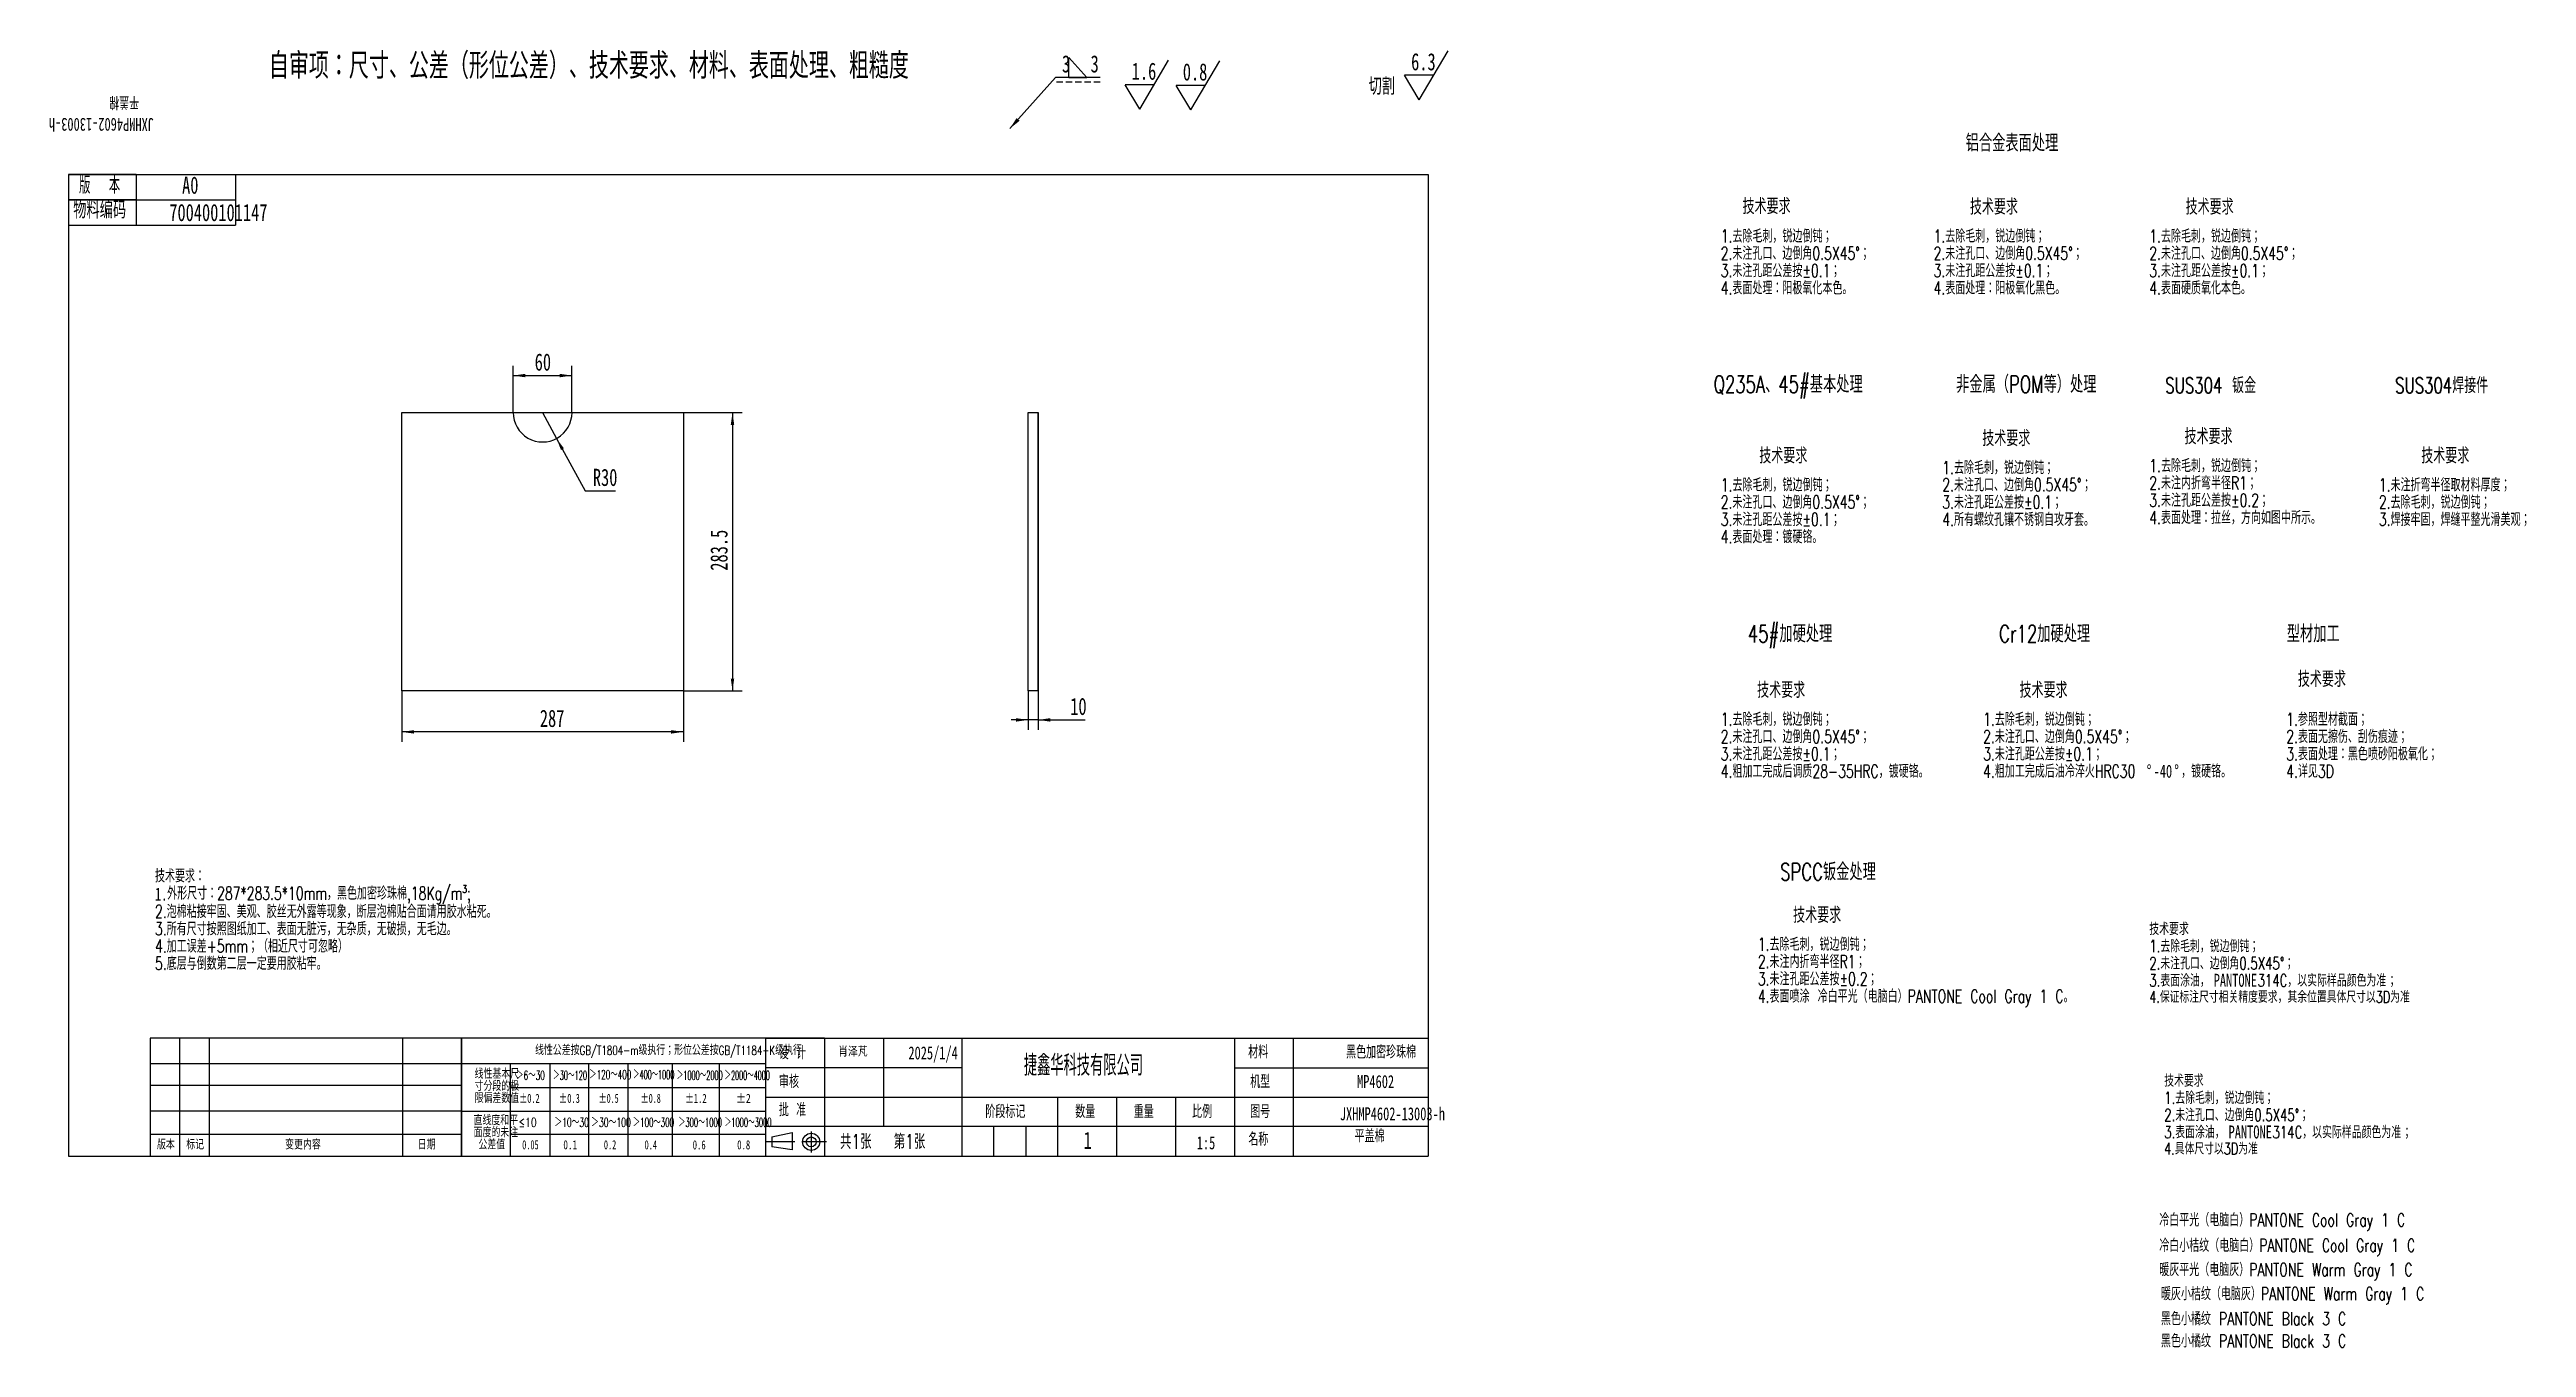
# Model space of a CAD drawing. Extents: x 10 to 515, y -34 to 231.
import ezdxf

# ---------------------------------------------------------------- set-up
doc = ezdxf.new("R2010")
doc.units = 0
doc.linetypes.add('SLD-DASHED', pattern=[1.905, 1.27, -0.635])
doc.linetypes.add('SLD-SOLID', pattern=[0])
doc.layers.get('0').update_dxf_attribs({"linetype": 'CONTINUOUS'})
doc.layers.add('FORMAT', color=7, linetype='SLD-SOLID')
doc.layers.add('轮廓实线层', color=7, linetype='SLD-SOLID')
doc.styles.add('SLDTEXTSTYLE0', font='TXT', dxfattribs={"width": 0.7, "bigfont": 'bigfont'})
doc.styles.add('SLDTEXTSTYLE1', font='TXT', dxfattribs={"width": 0.7})
doc.styles.add('SLDTEXTSTYLE10', font='TXT', dxfattribs={"width": 0.569954, "bigfont": 'bigfont'})
doc.styles.add('SLDTEXTSTYLE11', font='TXT', dxfattribs={"width": 0.542825, "bigfont": 'bigfont'})
doc.styles.add('SLDTEXTSTYLE12', font='TXT', dxfattribs={"width": 0.607411, "bigfont": 'bigfont'})
doc.styles.add('SLDTEXTSTYLE13', font='TXT', dxfattribs={"width": 0.494457, "bigfont": 'bigfont'})
doc.styles.add('SLDTEXTSTYLE14', font='TXT', dxfattribs={"width": 0.523419, "bigfont": 'bigfont'})
doc.styles.add('SLDTEXTSTYLE15', font='TXT', dxfattribs={"width": 0.677411})
doc.styles.add('SLDTEXTSTYLE16', font='TXT', dxfattribs={"width": 0.616681})
doc.styles.add('SLDTEXTSTYLE17', font='TXT', dxfattribs={"width": 0.592279})
doc.styles.add('SLDTEXTSTYLE18', font='TXT', dxfattribs={"width": 0.633851})
doc.styles.add('SLDTEXTSTYLE19', font='TXT', dxfattribs={"width": 0.751649})
doc.styles.add('SLDTEXTSTYLE2', font='TXT', dxfattribs={"width": 0.579353, "bigfont": 'bigfont'})
doc.styles.add('SLDTEXTSTYLE20', font='TXT', dxfattribs={"width": 0.672854})
doc.styles.add('SLDTEXTSTYLE21', font='TXT', dxfattribs={"width": 0.604873})
doc.styles.add('SLDTEXTSTYLE22', font='TXT', dxfattribs={"width": 0.692137})
doc.styles.add('SLDTEXTSTYLE23', font='TXT', dxfattribs={"width": 0.516181, "bigfont": 'bigfont'})
doc.styles.add('SLDTEXTSTYLE24', font='TXT', dxfattribs={"width": 0.786906})
doc.styles.add('SLDTEXTSTYLE25', font='TXT', dxfattribs={"width": 0.513075, "bigfont": 'bigfont'})
doc.styles.add('SLDTEXTSTYLE26', font='TXT', dxfattribs={"width": 0.6, "bigfont": 'bigfont'})
doc.styles.add('SLDTEXTSTYLE3', font='TXT', dxfattribs={"width": 0.633333, "bigfont": 'bigfont'})
doc.styles.add('SLDTEXTSTYLE4', font='TXT', dxfattribs={"width": 0.589499, "bigfont": 'bigfont'})
doc.styles.add('SLDTEXTSTYLE5', font='TXT', dxfattribs={"width": 0.526455, "bigfont": 'bigfont'})
doc.styles.add('SLDTEXTSTYLE6', font='TXT', dxfattribs={"width": 0.583287, "bigfont": 'bigfont'})
doc.styles.add('SLDTEXTSTYLE7', font='TXT', dxfattribs={"width": 0.632085})
doc.styles.add('SLDTEXTSTYLE8', font='TXT', dxfattribs={"width": 0.735068, "bigfont": 'bigfont'})
doc.styles.add('SLDTEXTSTYLE9', font='TXT', dxfattribs={"width": 0.615255, "bigfont": 'bigfont'})
doc.dimstyles.new('SLDDIMSTYLE0', dxfattribs={"dimtxt": 0.18, "dimasz": 2.5, "dimexe": 0, "dimexo": 0.0625, "dimgap": 0, "dimtad": 0, "dimtih": 1, "dimtoh": 1, "dimdec": 0, "dimrnd": 1e-09, "dimzin": 0, "dimtxsty": 'STANDARD', "dimsah": 1, "dimcen": 0.09, "dimazin": 3, "dimtfac": 2.5, "dimtdec": 0, "dimtofl": 0, "dimtmove": 0, "dimatfit": 3, "dimtolj": 1, "dimtzin": 0})
doc.dimstyles.new('SLDDIMSTYLE1', dxfattribs={"dimtxt": 3.5, "dimasz": 2.5, "dimexe": 0, "dimexo": 0.0625, "dimgap": 0.875, "dimtad": 2, "dimlfac": 5, "dimrnd": 1e-09, "dimzin": 12, "dimtxsty": 'SLDTEXTSTYLE1', "dimsah": 1, "dimcen": 0.09, "dimazin": 3, "dimtfac": 1, "dimtmove": 0, "dimatfit": 3, "dimtolj": 1, "dimtzin": 12})
doc.dimstyles.new('SLDDIMSTYLE2', dxfattribs={"dimtxt": 3.5, "dimasz": 2.5, "dimexe": 0, "dimexo": 0.0625, "dimgap": 0.875, "dimtad": 2, "dimlfac": 5, "dimrnd": 1e-09, "dimzin": 12, "dimtxsty": 'SLDTEXTSTYLE1', "dimsah": 1, "dimcen": 0.09, "dimazin": 3, "dimtfac": 1, "dimtofl": 0, "dimtmove": 0, "dimatfit": 3, "dimtolj": 1, "dimtzin": 12})
doc.dimstyles.new('SLDDIMSTYLE3', dxfattribs={"dimtxt": 3.5, "dimasz": 2.5, "dimexe": 0, "dimexo": 0.0625, "dimgap": 0.875, "dimtad": 0, "dimtih": 1, "dimtoh": 1, "dimlfac": 5, "dimrnd": 1e-09, "dimzin": 12, "dimtxsty": 'SLDTEXTSTYLE1', "dimsah": 1, "dimcen": 0, "dimazin": 3, "dimtfac": 1, "dimtofl": 0, "dimtmove": 0, "dimatfit": 3, "dimtolj": 1, "dimtzin": 12})

# ---------------------------------------------------------------- blocks, each defined once
blk = doc.blocks.new('SW_NOTE_0')
at = {"layer": 'FORMAT', "color": 0, "attachment_point": 1}
for s, insert, char_height, style in [('技术要求', (0, 3.22), 2.5, 'SLDTEXTSTYLE0'), ('2.未注孔口、边倒角0.5X45°；', (0, -3.78), 2.5, 'SLDTEXTSTYLE0'), ('1.去除毛刺，锐边倒钝；', (0, -0.28), 2.5, 'SLDTEXTSTYLE0'), ('3.表面涂油，', (0, -7.28), 2.5, 'SLDTEXTSTYLE0'), ('PANTONE', (13.12, -7.17), 2.646, 'SLDTEXTSTYLE1'), ('314C，以实际样品颜色为准', (22.06, -7.28), 2.5, 'SLDTEXTSTYLE0'), ('；', (48.46, -7.44), 2.38, 'SLDTEXTSTYLE0'), ('4.保证标注尺寸相关精度要求，其余位置具体尺寸以3D为准', (0, -10.69), 2.3813, 'SLDTEXTSTYLE0')]:
    blk.add_mtext(s, dxfattribs=dict(at, insert=insert, char_height=char_height, style=style))
blk = doc.blocks.new('SW_NOTE_0_1')
at = {"layer": 'FORMAT', "color": 0, "attachment_point": 1}
for s, insert, char_height, style in [('技术要求', (0, 3.22), 2.5, 'SLDTEXTSTYLE0'), ('2.未注孔口、边倒角0.5X45°；', (0, -3.78), 2.5, 'SLDTEXTSTYLE0'), ('1.去除毛刺，锐边倒钝；', (0, -0.28), 2.5, 'SLDTEXTSTYLE0'), ('3.表面涂油，', (0, -7.28), 2.5, 'SLDTEXTSTYLE0'), ('PANTONE', (13.12, -7.17), 2.646, 'SLDTEXTSTYLE1'), ('314C，以实际样品颜色为准', (22.06, -7.28), 2.5, 'SLDTEXTSTYLE0'), ('；', (48.46, -7.44), 2.38, 'SLDTEXTSTYLE0'), ('4.具体尺寸以3D为准', (0, -10.69), 2.3813, 'SLDTEXTSTYLE0')]:
    blk.add_mtext(s, dxfattribs=dict(at, insert=insert, char_height=char_height, style=style))
blk = doc.blocks.new('SW_NOTE_0_2')
at = {"layer": 'FORMAT', "color": 0, "attachment_point": 1, "style": 'SLDTEXTSTYLE0'}
for s, insert, char_height in [('技术要求', (5.95, 4.09), 3.175), ('1.去除毛刺，锐边倒钝；', (-1.23, -2.12), 2.6458), ('2.未注内折弯半径R1；', (-1.23, -5.64), 2.6458), ('3.未注孔距公差按±0.2；', (-1.23, -9.17), 2.6458), ('4.表面处理：拉丝，方向如图中所示。', (-1.23, -12.7), 2.6458)]:
    blk.add_mtext(s, dxfattribs=dict(at, insert=insert, char_height=char_height))
blk = doc.blocks.new('SW_NOTE_0_3')
at = {"layer": 'FORMAT', "color": 0, "attachment_point": 1}
for s, insert, char_height, style in [('技术要求：', (0, 3.41), 2.646, 'SLDTEXTSTYLE0'), ('外形尺寸：287*283.5*10mm，黑色加密珍珠棉,18Kg/m³;', (2.47, -0.12), 2.6458, 'SLDTEXTSTYLE0'), ('1.', (0, -0.31), 2.646, 'SLDTEXTSTYLE1'), ('2.泡棉粘接牢固、美观、胶丝无外露等现象，断层泡棉贴合面请用胶水粘死。', (0, -3.84), 2.6458, 'SLDTEXTSTYLE0'), ('3.所有尺寸按照图纸加工、表面无脏污，无杂质，无破损，无毛边。', (0, -7.37), 2.6458, 'SLDTEXTSTYLE0'), ('4.加工误差+5mm；（相近尺寸可忽略）', (0, -10.9), 2.6458, 'SLDTEXTSTYLE0'), ('5.底层与倒数第二层一定要用胶粘牢。', (0, -14.42), 2.6458, 'SLDTEXTSTYLE0')]:
    blk.add_mtext(s, dxfattribs=dict(at, insert=insert, char_height=char_height, style=style))
blk = doc.blocks.new('SW_NOTE_0_4')
at = {"layer": 'FORMAT', "color": 0, "attachment_point": 1, "style": 'SLDTEXTSTYLE0'}
for s, insert, char_height in [('技术要求', (0, 4.09), 3.175), ('1.去除毛刺，锐边倒钝；', (-7.41, -2.12), 2.6458), ('2.未注孔口、边倒角0.5X45°；', (-7.41, -5.64), 2.6458), ('3.未注孔距公差按±0.1；', (-7.41, -9.17), 2.6458), ('4.表面处理：阳极氧化黑色。', (-7.41, -12.7), 2.6458)]:
    blk.add_mtext(s, dxfattribs=dict(at, insert=insert, char_height=char_height))
blk = doc.blocks.new('SW_NOTE_0_5')
at = {"layer": 'FORMAT', "color": 0, "attachment_point": 1, "style": 'SLDTEXTSTYLE0'}
for s, insert, char_height in [('技术要求', (0, 4.09), 3.175), ('1.去除毛刺，锐边倒钝；', (-4.45, -2.22), 2.6458), ('2.未注孔口、边倒角0.5X45°；', (-4.45, -5.74), 2.6458), ('3.未注孔距公差按±0.1；', (-4.45, -9.27), 2.6458), ('4.表面处理：阳极氧化本色。', (-4.45, -12.8), 2.6458)]:
    blk.add_mtext(s, dxfattribs=dict(at, insert=insert, char_height=char_height))
blk = doc.blocks.new('SW_NOTE_0_6')
at = {"layer": 'FORMAT', "color": 0, "attachment_point": 1, "style": 'SLDTEXTSTYLE0'}
for s, insert, char_height in [('技术要求', (2.38, 4.09), 3.175), ('1.参照型材截面；', (0, -4.35), 2.646), ('2.表面无擦伤、刮伤痕迹；', (0, -7.88), 2.6458), ('3.表面处理：黑色喷砂阳极氧化；', (0, -11.41), 2.6458), ('4.详见3D', (0, -14.93), 2.646)]:
    blk.add_mtext(s, dxfattribs=dict(at, insert=insert, char_height=char_height))
blk = doc.blocks.new('SW_NOTE_0_7')
at = {"layer": 'FORMAT', "color": 0, "attachment_point": 1, "style": 'SLDTEXTSTYLE0'}
for s, insert, char_height in [('技术要求', (1.19, 4.09), 3.175), ('1.去除毛刺，锐边倒钝；', (-6.67, -2.12), 2.6458), ('2.未注孔口、边倒角0.5X45°；', (-6.67, -5.64), 2.6458), ('3.未注孔距公差按±0.1；', (-6.67, -9.17), 2.6458), ('4.表面处理：镀硬铬。', (-6.67, -12.7), 2.6458)]:
    blk.add_mtext(s, dxfattribs=dict(at, insert=insert, char_height=char_height))
blk = doc.blocks.new('SW_NOTE_0_8')
at = {"layer": 'FORMAT', "color": 0, "attachment_point": 1, "style": 'SLDTEXTSTYLE0'}
for s, insert, char_height in [('技术要求', (5.95, 4.09), 3.175), ('1.去除毛刺，锐边倒钝；', (-1.23, -2.12), 2.6458), ('2.未注内折弯半径R1；', (-1.23, -5.64), 2.6458), ('3.未注孔距公差按±0.2；', (-1.23, -9.17), 2.6458), ('4.表面喷涂 冷白平光（电脑白）PANTONE Cool Gray 1 C。', (-1.23, -12.7), 2.6458)]:
    blk.add_mtext(s, dxfattribs=dict(at, insert=insert, char_height=char_height))
blk = doc.blocks.new('SW_NOTE_0_9')
at = {"layer": 'FORMAT', "color": 0, "attachment_point": 1, "style": 'SLDTEXTSTYLE0'}
for s, insert, char_height in [('技术要求', (0, 4.09), 3.175), ('1.去除毛刺，锐边倒钝；', (-8.15, -2.12), 2.6458), ('2.未注孔口、边倒角0.5X45°；', (-8.15, -5.64), 2.6458), ('3.未注孔距公差按±0.1；', (-8.15, -9.17), 2.6458), ('4.所有螺纹孔镶不锈钢自攻牙套。', (-8.15, -12.7), 2.6458)]:
    blk.add_mtext(s, dxfattribs=dict(at, insert=insert, char_height=char_height))
blk = doc.blocks.new('SW_NOTE_0_10')
at = {"layer": 'FORMAT', "color": 0, "attachment_point": 1, "style": 'SLDTEXTSTYLE0'}
for s, insert, char_height in [('技术要求', (0, 4.09), 3.175), ('1.去除毛刺，锐边倒钝；', (-7.41, -2.12), 2.6458), ('2.未注孔口、边倒角0.5X45°；', (-7.41, -5.64), 2.6458), ('3.未注孔距公差按±0.1；', (-7.41, -9.17), 2.6458), ('4.表面硬质氧化本色。', (-7.41, -12.7), 2.6458)]:
    blk.add_mtext(s, dxfattribs=dict(at, insert=insert, char_height=char_height))
blk = doc.blocks.new('SW_NOTE_0_11')
at = {"layer": 'FORMAT', "color": 0, "attachment_point": 1, "style": 'SLDTEXTSTYLE0'}
for s, insert, char_height in [('技术要求', (0, 4.09), 3.175), ('1.未注折弯半径取材料厚度；', (-8.64, -2.12), 2.6458), ('2.去除毛刺，锐边倒钝；', (-8.64, -5.64), 2.6458), ('3.焊接牢固，焊缝平整光滑美观；', (-8.64, -9.17), 2.6458)]:
    blk.add_mtext(s, dxfattribs=dict(at, insert=insert, char_height=char_height))
blk = doc.blocks.new('SW_NOTE_0_12')
at = {"layer": 'FORMAT', "color": 0, "attachment_point": 1}
for s, insert, char_height, style in [('技术要求', (0, 4.09), 3.175, 'SLDTEXTSTYLE0'), ('1.去除毛刺，锐边倒钝；', (-7.41, -2.12), 2.6458, 'SLDTEXTSTYLE0'), ('2.未注孔口、边倒角0.5X45°；', (-7.41, -5.64), 2.6458, 'SLDTEXTSTYLE0'), ('3.未注孔距公差按±0.1；', (-7.41, -9.17), 2.6458, 'SLDTEXTSTYLE0'), ('4.粗加工完成后油冷淬火HRC30', (-7.41, -12.7), 2.6458, 'SLDTEXTSTYLE0'), ('%%d', (25.92, -12.7), 2.646, 'SLDTEXTSTYLE1'), ('-40', (27.32, -12.7), 2.646, 'SLDTEXTSTYLE1'), ('%%d', (31.53, -12.7), 2.646, 'SLDTEXTSTYLE1'), ('，镀硬铬。', (32.92, -12.7), 2.646, 'SLDTEXTSTYLE0')]:
    blk.add_mtext(s, dxfattribs=dict(at, insert=insert, char_height=char_height, style=style))
blk = doc.blocks.new('SW_NOTE_0_13')
at = {"layer": 'FORMAT', "color": 0, "attachment_point": 1, "style": 'SLDTEXTSTYLE0'}
for s, insert, char_height in [('技术要求', (0, 4.09), 3.175), ('1.去除毛刺，锐边倒钝；', (-7.41, -2.12), 2.6458), ('2.未注孔口、边倒角0.5X45°；', (-7.41, -5.64), 2.6458), ('3.未注孔距公差按±0.1；', (-7.41, -9.17), 2.6458), ('4.粗加工完成后调质28-35HRC，镀硬铬。', (-7.41, -12.7), 2.6458)]:
    blk.add_mtext(s, dxfattribs=dict(at, insert=insert, char_height=char_height))
blk = doc.blocks.new('SW_NOTE_0_14')
at = {"layer": 'FORMAT', "color": 0, "char_height": 1.852, "attachment_point": 2, "style": 'SLDTEXTSTYLE0'}
for s, insert in [('线性基本尺', (6.37, 2.39)), ('寸分段的极', (6.37, -0.08)), ('限偏差数值', (6.37, -2.55))]:
    blk.add_mtext(s, dxfattribs=dict(at, insert=insert))
blk = doc.blocks.new('SW_NOTE_0_15')
at = {"layer": 'FORMAT', "color": 0, "char_height": 1.852, "attachment_point": 2, "style": 'SLDTEXTSTYLE0'}
for s, insert in [('面度的未注', (6.37, -0.08)), ('直线度和平', (6.37, 2.39)), ('公差值', (5.55, -2.55))]:
    blk.add_mtext(s, dxfattribs=dict(at, insert=insert))
blk = doc.blocks.new('SW_NOTE_0_16')
at = {"layer": 'FORMAT', "color": 0, "attachment_point": 2}
for s, insert, char_height, style in [('JXHMP4602-13003-h', (17.12, 3.41), 2.6458, 'SLDTEXTSTYLE1'), ('平盖棉', (12.48, -1.12), 2.646, 'SLDTEXTSTYLE0')]:
    blk.add_mtext(s, dxfattribs=dict(at, insert=insert, char_height=char_height, style=style))
blk = doc.blocks.new('SW_NOTE_0_17')
at = {"layer": 'FORMAT', "color": 0, "attachment_point": 2, "rotation": 180}
for s, insert, char_height, style in [('平盖棉', (-12.48, 1.12), 2.646, 'SLDTEXTSTYLE0'), ('JXHMP4602-13003-h', (-17.12, -3.41), 2.6458, 'SLDTEXTSTYLE1')]:
    blk.add_mtext(s, dxfattribs=dict(at, insert=insert, char_height=char_height, style=style))
blk = doc.blocks.new('SW_SFSYMBOL_0')
at = {"layer": 'FORMAT', "color": 0}
for p, q in [((1.62, -5), (7.52, 5)), ((1.62, -5), (-1.33, 0)), ((4.57, 0), (-1.33, 0))]:
    blk.add_line(p, q, dxfattribs=at)
at = {"layer": 'FORMAT', "color": 0, "char_height": 3.5, "attachment_point": 1}
for s, insert, style in [('6.3', (0, 4.51), 'SLDTEXTSTYLE1'), ('切割', (-8.67, -0.49), 'SLDTEXTSTYLE0')]:
    blk.add_mtext(s, dxfattribs=dict(at, insert=insert, style=style))
blk = doc.blocks.new('SW_SFSYMBOL_1')
at = {"layer": 'FORMAT', "color": 0}
for p, q in [((1.62, -5), (7.52, 5)), ((1.62, -5), (-1.33, 0)), ((4.57, 0), (-1.33, 0))]:
    blk.add_line(p, q, dxfattribs=at)
at = {"layer": 'FORMAT', "color": 0, "insert": (0, 4.51), "char_height": 3.5, "attachment_point": 1, "style": 'SLDTEXTSTYLE1'}
blk.add_mtext('0.8', dxfattribs=at)
blk = doc.blocks.new('SW_SFSYMBOL_2')
at = {"layer": 'FORMAT', "color": 0}
for p, q in [((1.62, -5), (7.52, 5)), ((1.62, -5), (-1.33, 0)), ((4.57, 0), (-1.33, 0))]:
    blk.add_line(p, q, dxfattribs=at)
at = {"layer": 'FORMAT', "color": 0, "insert": (0, 4.51), "char_height": 3.5, "attachment_point": 1, "style": 'SLDTEXTSTYLE1'}
blk.add_mtext('1.6', dxfattribs=at)
blk = doc.blocks.new('SW_SYMBOL_WELD_FILL')
at = {"layer": 'FORMAT', "color": 0}
for p, q in [((100, 0), (100, 900)), ((100, 900), (900, 0)), ((100, 0), (900, 0))]:
    blk.add_line(p, q, dxfattribs=at)
blk = doc.blocks.new('SW_WELDSYMBOL_0')
at = {"layer": 'FORMAT', "color": 0}
blk.add_line((9.09, 0), (0, 0), dxfattribs=at)
at = {"layer": 'FORMAT', "color": 0, "linetype": 'SLD-DASHED'}
blk.add_line((9.09, -1), (0, -1), dxfattribs=at)
at = {"layer": 'FORMAT', "color": 0, "xscale": 0.004511737089201878, "yscale": 0.004511737089201878, "zscale": 0.004511737089201878}
blk.add_blockref('SW_SYMBOL_WELD_FILL', (2.28, 0), dxfattribs=at)
at = {"layer": 'FORMAT', "color": 0, "char_height": 3.5, "attachment_point": 1, "style": 'SLDTEXTSTYLE1'}
for insert in [(1.31, 4.51), (7.13, 4.51)]:
    blk.add_mtext('3', dxfattribs=dict(at, insert=insert))
blk = doc.blocks.new('_D')
at = {"layer": 'FORMAT'}
for p, q in [((104.73, 156.94), (104.73, 166.48)), ((104.73, 164.48), (116.73, 164.48)), ((116.73, 156.94), (116.73, 166.48))]:
    blk.add_line(p, q, dxfattribs=at)
for points in [[(104.73, 164.48), (107.23, 164.13), (107.23, 164.83)], [(116.73, 164.48), (114.23, 164.83), (114.23, 164.13)]]:
    blk.add_solid(points, dxfattribs=at)
at = {"layer": 'FORMAT', "insert": (109.13, 168.99), "char_height": 3.5, "attachment_point": 1, "style": 'SLDTEXTSTYLE1'}
blk.add_mtext('60', dxfattribs=at)
blk = doc.blocks.new('_D_1')
at = {"layer": 'FORMAT'}
for p, q in [((82.03, 100.24), (82.03, 89.88)), ((139.43, 100.24), (139.43, 89.88)), ((139.43, 91.88), (82.03, 91.88))]:
    blk.add_line(p, q, dxfattribs=at)
for points in [[(82.03, 91.88), (84.53, 91.53), (84.53, 92.23)], [(139.43, 91.88), (136.93, 92.23), (136.93, 91.53)]]:
    blk.add_solid(points, dxfattribs=at)
at = {"layer": 'FORMAT', "insert": (110.18, 96.39), "char_height": 3.5, "attachment_point": 1, "style": 'SLDTEXTSTYLE1'}
blk.add_mtext('287', dxfattribs=at)
blk = doc.blocks.new('_D_2')
at = {"layer": 'FORMAT'}
for p, q in [((139.43, 156.94), (151.43, 156.94)), ((149.43, 156.94), (149.43, 100.24)), ((139.43, 100.24), (151.43, 100.24))]:
    blk.add_line(p, q, dxfattribs=at)
for points in [[(149.43, 156.94), (149.08, 154.44), (149.78, 154.44)], [(149.43, 100.24), (149.78, 102.74), (149.08, 102.74)]]:
    blk.add_solid(points, dxfattribs=at)
at = {"layer": 'FORMAT', "insert": (144.92, 124.73), "char_height": 3.5, "attachment_point": 1, "rotation": 90, "style": 'SLDTEXTSTYLE1'}
blk.add_mtext('283.5', dxfattribs=at)
blk = doc.blocks.new('_D_3')
at = {"layer": 'FORMAT'}
for p, q in [((110.73, 156.94), (113.59, 151.67)), ((113.59, 151.67), (119.39, 140.98)), ((119.39, 140.98), (125.59, 140.98))]:
    blk.add_line(p, q, dxfattribs=at)
blk.add_solid([(113.59, 151.67), (114.48, 149.31), (115.09, 149.64)], dxfattribs=at)
at = {"layer": 'FORMAT', "insert": (120.98, 145.49), "char_height": 3.5, "attachment_point": 1, "style": 'SLDTEXTSTYLE1'}
blk.add_mtext('R30', dxfattribs=at)
blk = doc.blocks.new('_D_4')
at = {"layer": 'FORMAT'}
for p, q in [((209.69, 100.24), (209.69, 92.32)), ((211.69, 100.24), (211.69, 92.32)), ((209.69, 94.32), (206.19, 94.32)), ((211.69, 94.32), (209.69, 94.32)), ((211.69, 94.32), (221.31, 94.32))]:
    blk.add_line(p, q, dxfattribs=at)
for points in [[(209.69, 94.32), (207.19, 94.67), (207.19, 93.97)], [(211.69, 94.32), (214.19, 93.97), (214.19, 94.67)]]:
    blk.add_solid(points, dxfattribs=at)
at = {"layer": 'FORMAT', "insert": (218.24, 98.83), "char_height": 3.5, "attachment_point": 1, "style": 'SLDTEXTSTYLE1'}
blk.add_mtext('10', dxfattribs=at)

msp = doc.modelspace()

# ---------------------------------------------------------------- linework, layer by layer
at = {"color": 7, "linetype": 'SLD-SOLID'}
for p, q in [((82.0345, 100.2441), (82.0345, 156.9441)), ((82.0345, 156.9441), (104.7345, 156.9441)), ((116.7345, 156.9441), (139.4345, 156.9441)), ((139.4345, 156.9441), (139.4345, 100.2441)), ((139.4345, 156.9441), (139.4345, 100.2441)), ((139.4345, 156.9441), (139.4345, 156.9441)), ((209.6876, 100.2441), (209.6876, 156.9441)), ((209.6876, 156.9441), (211.6876, 156.9441)), ((211.6876, 100.2441), (211.6876, 156.9441)), ((211.6876, 156.9441), (211.6876, 100.2441)), ((211.6876, 156.9441), (211.6876, 156.9441)), ((110.7345, 150.9441), (110.7345, 150.9441)), ((139.4345, 100.2441), (82.0345, 100.2441)), ((139.4345, 100.2441), (139.4345, 100.2441)), ((211.6876, 100.2441), (209.6876, 100.2441)), ((211.6876, 100.2441), (211.6876, 100.2441)), ((94.1856, 14.6297), (30.7863, 14.6297))]:
    msp.add_line(p, q, dxfattribs=at)
at = {"color": 7, "linetype": 'SLD-SOLID', "flags": 128}
msp.add_lwpolyline([(211.6876, 156.9441), (211.6876, 156.5433), (211.6876, 156.1444), (211.6876, 155.749), (211.6876, 155.3589), (211.6876, 154.9759), (211.6876, 154.6017), (211.6876, 154.238), (211.6876, 153.8864), (211.6876, 153.5484), (211.6876, 153.2256), (211.6876, 152.9194), (211.6876, 152.6311), (211.6876, 152.3622), (211.6876, 152.1137), (211.6876, 151.8867), (211.6876, 151.6824), (211.6876, 151.5015), (211.6876, 151.345), (211.6876, 151.2135), (211.6876, 151.1075), (211.6876, 151.0277), (211.6876, 150.9742), (211.6876, 150.9474), (211.6876, 150.9474), (211.6876, 150.9742), (211.6876, 151.0277), (211.6876, 151.1075), (211.6876, 151.2135), (211.6876, 151.345), (211.6876, 151.5015), (211.6876, 151.6824), (211.6876, 151.8867), (211.6876, 152.1137), (211.6876, 152.3622), (211.6876, 152.6311), (211.6876, 152.9194), (211.6876, 153.2256), (211.6876, 153.5484), (211.6876, 153.8864), (211.6876, 154.238), (211.6876, 154.6017), (211.6876, 154.9759), (211.6876, 155.3589), (211.6876, 155.749), (211.6876, 156.1444), (211.6876, 156.5433), (211.6876, 156.9441)], dxfattribs=at)
at = {"color": 7, "linetype": 'SLD-SOLID'}
msp.add_arc((110.7345, 156.9441), 6, 179.999972, 0.000028, dxfattribs=at)
at = {"layer": 'FORMAT'}
for p, q in [((27.9356, 205.4508), (14.1856, 205.4508)), ((14.1856, 205.4508), (14.1856, 200.277)), ((27.9356, 205.4508), (27.9356, 195.1317)), ((27.9356, 205.4508), (27.9356, 200.277)), ((48.1787, 205.4508), (48.1787, 195.1317)), ((14.1856, 200.277), (48.1787, 200.277)), ((27.9356, 200.277), (14.1856, 200.277)), ((14.1856, 195.1317), (48.1787, 195.1317)), ((104.7345, 156.9441), (116.7345, 156.9441)), ((30.7863, 29.4508), (30.7863, 5.4508)), ((156.1856, 29.4508), (30.7863, 29.4508)), ((36.7863, 29.4508), (36.7863, 5.4508)), ((42.7863, 29.4508), (42.7863, 5.4508)), ((82.1998, 29.4508), (82.1998, 5.4508)), ((94.1856, 5.4508), (94.1856, 29.4508)), ((94.1856, 29.4508), (94.1856, 5.4508)), ((156.1856, 29.4508), (156.1856, 5.4508)), ((168.1856, 29.4508), (156.1856, 29.4508)), ((156.1856, 29.4508), (251.6856, 29.4508)), ((156.1856, 29.4508), (156.1856, 5.4508)), ((168.1856, 29.4508), (168.1856, 5.4508)), ((180.1856, 29.4508), (180.1856, 11.4508)), ((196.1856, 29.4508), (196.1856, 5.4508)), ((251.6856, 29.4508), (251.6856, 5.4508)), ((251.6856, 29.4508), (291.1856, 29.4508)), ((263.6856, 29.4508), (263.6856, 5.4508)), ((156.1856, 24.2297), (30.7863, 24.2297)), ((104.1856, 5.4508), (104.1856, 24.2297)), ((112.1856, 24.2297), (112.1856, 5.4508)), ((120.1856, 5.4508), (120.1856, 24.2297)), ((128.1856, 5.4508), (128.1856, 24.2297)), ((137.1856, 5.4508), (137.1856, 24.2297)), ((146.6856, 24.2297), (146.6856, 5.4508)), ((196.1856, 23.4508), (156.1856, 23.4508)), ((251.6856, 23.4508), (291.1856, 23.4508)), ((94.1856, 19.8508), (30.7863, 19.8508)), ((104.1856, 19.4297), (156.1856, 19.4297)), ((156.1856, 17.4508), (291.1856, 17.4508)), ((215.6856, 5.4508), (215.6856, 17.4508)), ((227.6856, 17.4508), (227.6856, 5.4508)), ((239.6856, 17.4508), (239.6856, 5.4508)), ((94.1856, 14.6297), (156.1856, 14.6297)), ((196.1856, 11.4508), (156.1856, 11.4508)), ((157.4657, 9.3408), (161.5717, 10.2256)), ((161.5717, 10.2256), (161.5717, 6.7291)), ((165.4657, 10.4476), (165.4657, 6.1755)), ((291.1856, 11.4508), (196.1856, 11.4508)), ((202.6856, 5.4508), (202.6856, 11.4508)), ((209.1856, 11.4508), (209.1856, 5.4508)), ((94.1856, 9.8297), (30.7863, 9.8297)), ((30.7863, 5.4508), (94.1856, 5.4508)), ((156.1856, 9.8297), (104.1856, 9.8297)), ((162.132, 8.347), (156.1273, 8.347)), ((157.4657, 9.3408), (157.4657, 7.3107)), ((161.5717, 6.7291), (157.4657, 7.3107)), ((168.548, 8.347), (163.7157, 8.347))]:
    msp.add_line(p, q, dxfattribs=at)
for radius in [1.75, 1]:
    msp.add_circle((165.4657, 8.347), radius, dxfattribs=at)
at = {"layer": '轮廓实线层'}
for p, q in [((14.1856, 205.4508), (291.1856, 205.4508)), ((14.1856, 205.4508), (14.1856, 5.4508)), ((291.1856, 205.4508), (291.1856, 5.4508)), ((14.1856, 5.4508), (291.1856, 5.4508))]:
    msp.add_line(p, q, dxfattribs=at)

# ---------------------------------------------------------------- block references
at = {"layer": 'FORMAT'}
for name, p in [('SW_WELDSYMBOL_0', (215.25, 225.234)), ('SW_SFSYMBOL_2', (230.7658, 223.7422)), ('SW_SFSYMBOL_1', (241.1712, 223.5927)), ('SW_SFSYMBOL_0', (287.6895, 225.6644)), ('SW_NOTE_0_17', (37.9753, 217.7072)), ('SW_NOTE_0_5', (355.2143, 196.4532)), ('SW_NOTE_0_4', (401.5393, 196.3532)), ('SW_NOTE_0_10', (445.4845, 196.3532)), ('SW_NOTE_0_9', (404.0593, 149.1823)), ('SW_NOTE_0_2', (439.3109, 149.5681)), ('SW_NOTE_0_7', (357.4368, 145.6546)), ('SW_NOTE_0_11', (493.4903, 145.6546)), ('SW_NOTE_0_13', (358.1777, 97.8932)), ('SW_NOTE_0_12', (411.6382, 97.8932)), ('SW_NOTE_0_6', (465.9759, 100.1265)), ('SW_NOTE_0_3', (31.7742, 60.4533)), ('SW_NOTE_0_8', (359.5563, 52.0491)), ('SW_NOTE_0', (438.0762, 49.7618)), ('SW_NOTE_0_14', (95.0551, 20.6941)), ('SW_NOTE_0_1', (441.1141, 18.8518)), ('SW_NOTE_0_16', (266.7511, 11.9825)), ('SW_NOTE_0_15', (94.8475, 11.2307))]:
    msp.add_blockref(name, p, dxfattribs=at)

# ---------------------------------------------------------------- texts
for s, insert, char_height, attachment_point, style in [('自审项：尺寸、公差（形位公差）、技术要求、材料、表面处理、粗糙度', (120.1701, 230.2565), 5.291667, 2, 'SLDTEXTSTYLE0'), ('铝合金表面处理', (400.6715, 213.6273), 3.5, 1, 'SLDTEXTSTYLE0'), ('版  本', (16.3148, 205.0299), 3.5, 1, 'SLDTEXTSTYLE26'), ('A0', (38.96, 205.0299), 3.5, 2, 'SLDTEXTSTYLE1'), ('物料编码', (15.1178, 199.9773), 3.5, 1, 'SLDTEXTSTYLE0'), ('700400101147', (44.6859, 199.4535), 3.5, 2, 'SLDTEXTSTYLE1'), ('Q235A、45#基本处理', (349.3172, 164.4569), 3.5, 1, 'SLDTEXTSTYLE0'), ('非金属（POM等）处理', (398.7222, 164.4569), 3.5, 1, 'SLDTEXTSTYLE0'), ('SUS304 钣金', (441.341, 164.0645), 3.175, 1, 'SLDTEXTSTYLE0'), ('SUS304焊接件', (488.1716, 164.0645), 3.175, 1, 'SLDTEXTSTYLE0'), ('45#加硬处理', (356.3086, 113.6222), 3.5, 1, 'SLDTEXTSTYLE0'), ('Cr12加硬处理', (407.4827, 113.6222), 3.5, 1, 'SLDTEXTSTYLE0'), ('型材加工', (466.0943, 113.6222), 3.5, 1, 'SLDTEXTSTYLE0'), ('SPCC钣金处理', (362.8855, 65.1155), 3.5, 1, 'SLDTEXTSTYLE0'), ('线性公差按GB/T1804-m级执行；形位公差按GB/T1184-K级执行', (136.3831, 27.9234), 1.852083, 2, 'SLDTEXTSTYLE0'), ('设 计', (158.893, 27.7982), 2.64583, 1, 'SLDTEXTSTYLE3'), ('肖泽芃', (173.9568, 27.8216), 2.11667, 2, 'SLDTEXTSTYLE0'), ('2025/1/4', (190.3045, 27.7982), 2.64583, 2, 'SLDTEXTSTYLE1'), ('捷鑫华科技有限公司', (208.7875, 26.0649), 4.23333, 1, 'SLDTEXTSTYLE2'), ('材料', (254.5004, 27.981), 2.64583, 1, 'SLDTEXTSTYLE0'), ('黑色加密珍珠棉', (281.5679, 27.981), 2.64583, 2, 'SLDTEXTSTYLE0'), ('＞6～30', (105.3457, 22.8184), 1.85208, 1, 'SLDTEXTSTYLE4'), ('＞30～120', (112.8687, 22.8184), 1.85208, 1, 'SLDTEXTSTYLE5'), ('＞120～400', (120.2405, 22.979), 1.85208, 1, 'SLDTEXTSTYLE6'), ('＞400～1000', (129.208, 22.979), 1.85208, 1, 'SLDTEXTSTYLE13'), ('＞1000～2000', (138.0609, 22.8184), 1.85208, 1, 'SLDTEXTSTYLE14'), ('＞2000～4000', (147.8019, 22.8184), 1.85208, 1, 'SLDTEXTSTYLE23'), ('审核', (158.8955, 21.9571), 2.64583, 1, 'SLDTEXTSTYLE0'), ('机型', (254.9054, 21.9571), 2.64583, 1, 'SLDTEXTSTYLE0'), ('MP4602', (280.4481, 21.9571), 2.64583, 2, 'SLDTEXTSTYLE1'), ('±0.2', (105.9442, 18.1427), 1.85208, 1, 'SLDTEXTSTYLE7'), ('±0.3', (114.0606, 18.1427), 1.85208, 1, 'SLDTEXTSTYLE15'), ('±0.5', (122.1662, 18.1427), 1.85208, 1, 'SLDTEXTSTYLE16'), ('±0.8', (130.7171, 18.1427), 1.85208, 1, 'SLDTEXTSTYLE17'), ('±1.2', (139.7998, 18.1427), 1.85208, 1, 'SLDTEXTSTYLE22'), ('±2', (150.1754, 18.1427), 1.85208, 1, 'SLDTEXTSTYLE24'), ('批 准', (158.8955, 16.2214), 2.64583, 1, 'SLDTEXTSTYLE3'), ('阶段标记', (200.9404, 15.8516), 2.64583, 1, 'SLDTEXTSTYLE0'), ('数量', (219.2615, 15.8516), 2.64583, 1, 'SLDTEXTSTYLE0'), ('重量', (231.1732, 15.8516), 2.64583, 1, 'SLDTEXTSTYLE0'), ('比例', (243.0584, 15.8516), 2.64583, 1, 'SLDTEXTSTYLE0'), ('图号', (254.9054, 15.8516), 2.64583, 1, 'SLDTEXTSTYLE0'), ('≤10', (105.8994, 13.2336), 1.85208, 1, 'SLDTEXTSTYLE8'), ('＞10～30', (113.1568, 13.2336), 1.85208, 1, 'SLDTEXTSTYLE12'), ('＞30～100', (120.6328, 13.2336), 1.85208, 1, 'SLDTEXTSTYLE9'), ('＞100～300', (129.1344, 13.2336), 1.85208, 1, 'SLDTEXTSTYLE10'), ('＞300～1000', (138.4253, 13.2336), 1.85208, 1, 'SLDTEXTSTYLE11'), ('＞1000～3000', (147.8431, 13.2336), 1.85208, 1, 'SLDTEXTSTYLE25'), ('共1张', (171.337, 9.8974), 3, 1, 'SLDTEXTSTYLE0'), ('第1张', (182.2886, 9.8974), 3, 1, 'SLDTEXTSTYLE0'), ('1', (220.958, 10.4198), 3.5, 1, 'SLDTEXTSTYLE1'), ('名称', (254.5224, 10.2316), 2.64583, 1, 'SLDTEXTSTYLE0'), ('版本', (32.1709, 8.6674), 1.85208, 1, 'SLDTEXTSTYLE0'), ('标记', (38.1463, 8.6674), 1.85208, 1, 'SLDTEXTSTYLE0'), ('变更内容', (58.2951, 8.6674), 1.85208, 1, 'SLDTEXTSTYLE0'), ('日期', (85.2975, 8.6674), 1.85208, 1, 'SLDTEXTSTYLE0'), ('0.05', (106.5853, 8.6792), 1.85208, 1, 'SLDTEXTSTYLE18'), ('0.1', (114.9609, 8.6792), 1.85208, 1, 'SLDTEXTSTYLE19'), ('0.2', (123.2299, 8.6792), 1.85208, 1, 'SLDTEXTSTYLE21'), ('0.4', (131.5166, 8.6674), 1.85208, 1, 'SLDTEXTSTYLE20'), ('0.6', (141.3219, 8.6674), 1.85208, 1, 'SLDTEXTSTYLE1'), ('0.8', (150.3932, 8.6674), 1.85208, 1, 'SLDTEXTSTYLE1'), ('1:5', (245.8983, 9.4834), 2.64583, 2, 'SLDTEXTSTYLE1'), ('冷白平光（电脑白）PANTONE Cool Gray 1 C', (440.1054, -6.2331), 2.645833, 1, 'SLDTEXTSTYLE0'), ('冷白小桔纹（电脑白）PANTONE Cool Gray 1 C', (440.1054, -11.4365), 2.645833, 1, 'SLDTEXTSTYLE0'), ('暖灰平光（电脑灰）PANTONE Warm Gray 1 C', (440.1054, -16.367), 2.645833, 1, 'SLDTEXTSTYLE0'), ('暖灰小桔纹（电脑灰）PANTONE Warm Gray 1 C', (440.4503, -21.282), 2.645833, 1, 'SLDTEXTSTYLE0'), ('黑色小橘纹 PANTONE Black 3 C', (440.4503, -26.3599), 2.645833, 1, 'SLDTEXTSTYLE0'), ('黑色小橘纹 PANTONE Black 3 C', (440.4503, -30.886), 2.645833, 1, 'SLDTEXTSTYLE0')]:
    msp.add_mtext(s, dxfattribs=dict(at, insert=insert, char_height=char_height, attachment_point=attachment_point, style=style))

# ---------------------------------------------------------------- dimensions: what is measured, and where the dimension line sits
for base, p1, p2, dimstyle, picture, middle in [((116.7345, 164.4766), (104.7345, 156.9441), (116.7345, 156.9441), 'SLDDIMSTYLE1', '_D', (110.6596, 164.4766)), ((82.0345, 91.8767), (139.4345, 100.2441), (82.0345, 100.2441), 'SLDDIMSTYLE2', '_D_1', (112.4744, 91.8767)), ((209.6876, 94.3225), (211.6876, 100.2441), (209.6876, 100.2441), 'SLDDIMSTYLE1', '_D_4', (219.776, 94.3225))]:
    dim = msp.add_linear_dim(base=base, p1=p1, p2=p2, dimstyle=dimstyle, dxfattribs=at)
    dim.commit()
    dim.dimension.update_dxf_attribs({"geometry": picture, "text_midpoint": middle, "dimtype": 160})
dim = msp.add_radius_dim(center=(110.7345, 156.9441), mpoint=(113.5949, 151.6698), dimstyle='SLDDIMSTYLE3', dxfattribs=at)
dim.commit()
dim.dimension.update_dxf_attribs({"geometry": '_D_3', "text_midpoint": (123.2834, 143.142), "dimtype": 164})
dim = msp.add_linear_dim(base=(149.4345, 100.2441), p1=(139.4345, 156.9441), p2=(139.4345, 100.2441), angle=270, dimstyle='SLDDIMSTYLE2', dxfattribs=at)
dim.commit()
dim.dimension.update_dxf_attribs({"geometry": '_D_2', "text_midpoint": (149.4345, 128.561), "dimtype": 160})

# ---------------------------------------------------------------- leaders
msp.add_leader([(205.944, 214.7991), (215.25, 225.234)], dimstyle='SLDDIMSTYLE0', dxfattribs=at)

doc.saveas('drawing.dxf')
